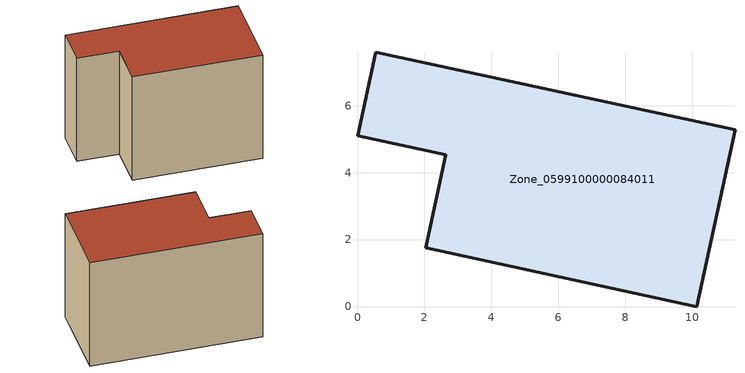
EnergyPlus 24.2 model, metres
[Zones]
Zone_0599100000084011
 floor ground (C_G): 11.28,5.28 10.14,0 2.04,1.75 2.64,4.54 0,5.11 0.54,7.59 z0
 wall outside (C_F): 10.14,0 11.28,5.28 0.54,7.59 0,5.11 2.64,4.54 2.04,1.75 10.14,0 z0:7.67
 roof outside (C_R): 2.04,1.75 10.14,0 11.28,5.28 0.54,7.59 0,5.11 2.64,4.54 z7.67
[BUILDING]
Pand.0599100000084011: North Axis=0; Terrain=City; Loads Convergence Tolerance Value=0.04; Temperature Convergence Tolerance Value=0.4; Solar Distribution=FullExterior; Maximum Number of Warmup Days=25; Minimum Number of Warmup Days=1
[Site:Location]
Rotterdam.The.Hague.AP_ZH_NLD Design_Conditions: Latitude=51.96; Longitude=4.45; Time Zone=1; Elevation=-4.5
[SITE:GROUNDTEMPERATURE:BUILDINGSURFACE]
18, 18, 18, 18, 18, 18, 18, 18, 18, 18, 18, 18
[MATERIAL] Thermal Absorptance=0.9; Solar Absorptance=0.7; Visible Absorptance=0.7
Name | Roughness | Thickness | Conductivity | Density | Specific Heat
G.TI.1975-1991 | MediumSmooth | 0.15 | 0.288461 | 540 | 1210
F.TI.1975-1991 | Rough | 0.3 | 0.230769 | 1920 | 840
R.TI.1975-1991 | MediumRough | 0.2 | 0.153846 | 1500 | 1000
[CONSTRUCTION]
C_G: G.TI.1975-1991
C_F: F.TI.1975-1991
C_R: R.TI.1975-1991
[ZONE]
Zone_0599100000084011: Type=1; Multiplier=1; Ceiling Height=Autocalculate; Volume=Autocalculate; Floor Area=autocalculate; Part of Total Floor Area=Yes
[ZONEINFILTRATION:DESIGNFLOWRATE]
Infil_Zone_0599100000084011: Zone or ZoneList or Space or SpaceList=Zone_0599100000084011; Schedule=AlwaysOn; Design Flow Rate Calculation Method=Flow/Area; Flow Rate per Floor Area=0.003; Constant Term Coefficient=1; Temperature Term Coefficient=0; Velocity Term Coefficient=0; Velocity Squared Term Coefficient=0
[HVACTEMPLATE:ZONE:IDEALLOADSAIRSYSTEM]
Zone_0599100000084011: Maximum Heating Supply Air Temperature=50; Minimum Cooling Supply Air Temperature=13; Maximum Heating Supply Air Humidity Ratio=0.0156; Minimum Cooling Supply Air Humidity Ratio=0.0077; Heating Limit=NoLimit; Cooling Limit=NoLimit; Dehumidification Control Type=ConstantSensibleHeatRatio; Cooling Sensible Heat Ratio=0.7; Dehumidification Setpoint=60; Humidification Control Type=None; Humidification Setpoint=30; Outdoor Air Method=None; Outdoor Air Flow Rate per Person=0.00944; Outdoor Air Flow Rate per Zone Floor Area=0; Outdoor Air Flow Rate per Zone=0; Demand Controlled Ventilation Type=None; Outdoor Air Economizer Type=NoEconomizer; Heat Recovery Type=None; Sensible Heat Recovery Effectiveness=0.7; Latent Heat Recovery Effectiveness=0.65
[ZONECONTROL:THERMOSTAT]
ThermostatControl_Zone_0599100000084011: Zone or ZoneList=Zone_0599100000084011; Control Type Schedule=DualSetpointControlType; Control 1=Thermostat_Zone_0599100000084011; Temperature Difference Between Cutout And Setpoint=0
[THERMOSTATSETPOINT:DUALSETPOINT]
Thermostat_Zone_0599100000084011: Heating Setpoint Temperature Schedule=HeatingSetpoint_Zone_0599100000084011; Cooling Setpoint Temperature Schedule=CoolingSetpoint_Zone_0599100000084011
[SCHEDULE:COMPACT]
HeatingSetpoint_Zone_0599100000084011: Through: 12/31, For: AllDays, Until: 24:00, 21
CoolingSetpoint_Zone_0599100000084011: Through: 12/31, For: AllDays, Until: 24:00, 24
DualSetpointControlType: Through: 12/31, For: AllDays, Until: 24:00, 4
AlwaysOn: Through: 12/31, For: AllDays, Until: 24:00, 1
